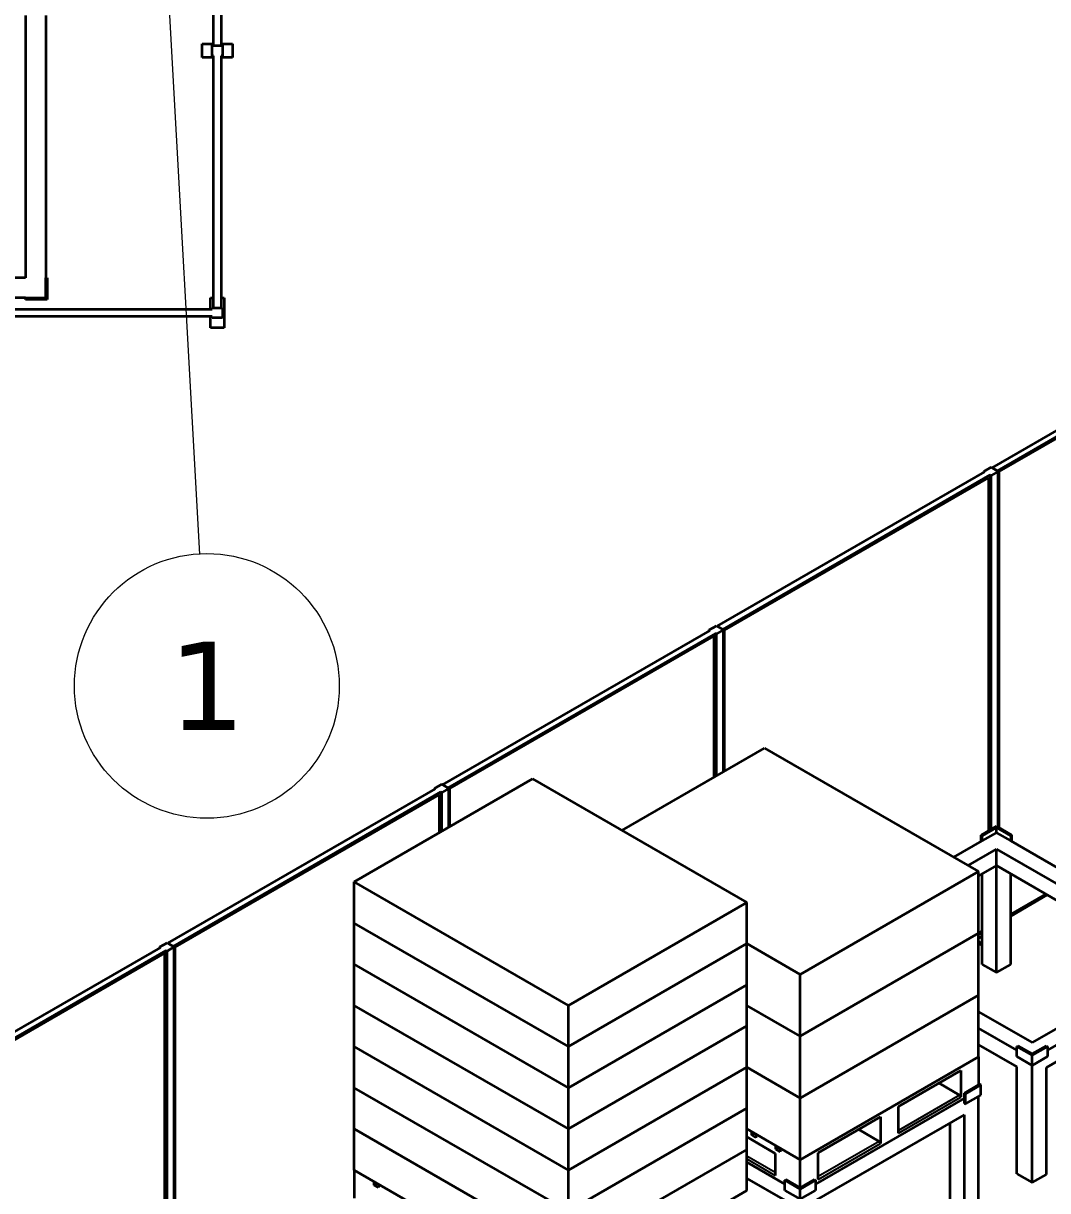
# Model space of a CAD drawing. Header units: millimetres. Extents: x 0 to 67800, y 0 to 42000.
# Drawn here: x 33888 to 37948, y 12661 to 17291 of the extents above; entities that cross this region are included whole.
import ezdxf

# ---------------------------------------------------------------- set-up
doc = ezdxf.new("R2010")
doc.units = ezdxf.units.MM
doc.header["$LTSCALE"] = 100
for name, color, linetype, lineweight in [('Symbol (ISO)', 7, 'Continuous', 18), ('Visible (ISO)', 7, 'Continuous', 35), ('Visible Narrow (ISO)', 7, 'Continuous', 25)]:
    doc.layers.add(name, color=color, linetype=linetype, lineweight=lineweight)
doc.styles.add('Label Text (ISO)', font='verdana.ttf')

# ---------------------------------------------------------------- blocks, each defined once
blk = doc.blocks.new('Balloon1')
at = {"layer": 'Symbol (ISO)'}
blk.add_line((343.025, 202.858), (345.864, 151.856), dxfattribs=at)
blk.add_circle((346.155, 146.631), 5.25, dxfattribs=at)
at = {"layer": 'Symbol (ISO)', "insert": (346.155, 146.631), "char_height": 3.5, "attachment_point": 5, "style": 'Label Text (ISO)'}
blk.add_mtext('1', dxfattribs=at)

msp = doc.modelspace()

# ---------------------------------------------------------------- linework, layer by layer
at = {"layer": 'Visible (ISO)'}
for p, q in [((34641.99, 17202.87), (34641.99, 18102.87)), ((34671.99, 18102.87), (34671.99, 17202.87)), ((33896.78, 17321.87), (33896.78, 16281.87)), ((33976.78, 17321.87), (33976.78, 16281.87)), ((34596.99, 17155.37), (34596.99, 17210.37)), ((34596.99, 17210.37), (34641.99, 17210.37)), ((34636.99, 17202.87), (34676.99, 17202.87)), ((34636.99, 17162.87), (34636.99, 17202.87)), ((34641.99, 17202.87), (34671.99, 17202.87)), ((34671.99, 17210.37), (34716.99, 17210.37)), ((34676.99, 17202.87), (34676.99, 17162.87)), ((34716.99, 17210.37), (34716.99, 17155.37)), ((34641.99, 17155.37), (34596.99, 17155.37)), ((34641.99, 17162.87), (34636.99, 17162.87)), ((34641.99, 16162.87), (34641.99, 17162.87)), ((34671.99, 17162.87), (34671.99, 16162.87)), ((34676.99, 17162.87), (34671.99, 17162.87)), ((34716.99, 17155.37), (34671.99, 17155.37)), ((33896.78, 16281.87), (33056.78, 16281.87)), ((33976.78, 16201.87), (33976.78, 16281.87)), ((33976.78, 16281.87), (33982.78, 16281.87)), ((33982.78, 16281.87), (33982.78, 16195.87)), ((33896.78, 16201.87), (33056.78, 16201.87)), ((33896.78, 16195.87), (33896.78, 16201.87)), ((33896.78, 16201.87), (33976.78, 16201.87)), ((33982.78, 16195.87), (33896.78, 16195.87)), ((34629.49, 16157.87), (34629.49, 16202.87)), ((34629.49, 16202.87), (34641.99, 16202.87)), ((34636.99, 16162.87), (34676.99, 16162.87)), ((34636.99, 16157.87), (34636.99, 16162.87)), ((34641.99, 16162.87), (34671.99, 16162.87)), ((34671.99, 16202.87), (34684.49, 16202.87)), ((34676.99, 16162.87), (34676.99, 16122.87)), ((34684.49, 16202.87), (34684.49, 16082.87)), ((33836.99, 16157.87), (34636.99, 16157.87)), ((34636.99, 16127.87), (33836.99, 16127.87)), ((34629.49, 16082.87), (34629.49, 16127.87)), ((34636.99, 16122.87), (34636.99, 16127.87)), ((34676.99, 16122.87), (34636.99, 16122.87)), ((37727.92, 15528.34), (38788.58, 16140.71)), ((38809.8, 16128.46), (37749.14, 15516.09)), ((34684.49, 16082.87), (34629.49, 16082.87)), ((36638.98, 14899.64), (37699.64, 15512.01)), ((37696.1, 15514.05), (37724.39, 15530.38)), ((37699.64, 15512.01), (37696.1, 15514.05)), ((37696.1, 15509.97), (37696.1, 15514.05)), ((37724.39, 15530.38), (37752.67, 15514.05)), ((37752.67, 15514.05), (37724.39, 15497.72)), ((37727.92, 15528.34), (37749.14, 15516.09)), ((37752.67, 14102.16), (37752.67, 15514.05)), ((37720.85, 15499.76), (36660.19, 14887.39)), ((37724.39, 15497.72), (37720.85, 15499.76)), ((37720.85, 14092.12), (37720.85, 15499.76)), ((37724.39, 14094.16), (37724.39, 15497.72)), ((35550.03, 14270.93), (36610.69, 14883.31)), ((36631.91, 14871.06), (35571.25, 14258.69)), ((36607.16, 14885.35), (36635.44, 14901.68)), ((36610.69, 14883.31), (36607.16, 14885.35)), ((36607.16, 14881.27), (36607.16, 14885.35)), ((36635.44, 14869.02), (36631.91, 14871.06)), ((36631.91, 14304.43), (36631.91, 14871.06)), ((36635.44, 14901.68), (36663.73, 14885.35)), ((36663.73, 14885.35), (36635.44, 14869.02)), ((36635.44, 14306.47), (36635.44, 14869.02)), ((36638.98, 14899.64), (36660.19, 14887.39)), ((36663.73, 14322.8), (36663.73, 14885.35)), ((36260.56, 14090.03), (36826.22, 14416.61)), ((36826.22, 14416.61), (37674.75, 13926.71)), ((35199.87, 13885.92), (35906.98, 14294.17)), ((35518.21, 14256.65), (35546.5, 14272.98)), ((35546.5, 14272.98), (35574.78, 14256.65)), ((35550.03, 14270.93), (35571.25, 14258.69)), ((35906.98, 14294.17), (36755.51, 13804.27)), ((34461.09, 13642.23), (35521.75, 14254.6)), ((35542.96, 14242.36), (34482.3, 13629.98)), ((35521.75, 14254.6), (35518.21, 14256.65)), ((35518.21, 14252.56), (35518.21, 14256.65)), ((35546.5, 14240.32), (35542.96, 14242.36)), ((35542.96, 14084.01), (35542.96, 14242.36)), ((35574.78, 14256.65), (35546.5, 14240.32)), ((35546.5, 14086.05), (35546.5, 14240.32)), ((35574.78, 14102.38), (35574.78, 14256.65)), ((37684.64, 14071.22), (37745.46, 14106.33)), ((37745.46, 14101.43), (37688.89, 14068.77)), ((37688.89, 14048.36), (37745.46, 14081.02)), ((37745.46, 14106.33), (37806.27, 14071.22)), ((37745.46, 14081.02), (37745.46, 14101.43)), ((37802.02, 14068.77), (37745.46, 14101.43)), ((37745.46, 14081.02), (37802.02, 14048.36)), ((37576.47, 13983.45), (37688.89, 14048.36)), ((37688.89, 14068.77), (37684.64, 14071.22)), ((37684.64, 14045.91), (37684.64, 14071.22)), ((37688.89, 14048.36), (37688.89, 14068.77)), ((37806.27, 14071.22), (37802.02, 14068.77)), ((37802.02, 14068.77), (37802.02, 14048.36)), ((37802.02, 14048.36), (38537.42, 13623.78)), ((37806.27, 14045.91), (37806.27, 14071.22)), ((37633.04, 13950.79), (37745.46, 14015.7)), ((37745.46, 13950.38), (37745.46, 14015.7)), ((37745.46, 14015.7), (38480.85, 13591.12)), ((37745.46, 13950.38), (37674.75, 13909.55)), ((37745.46, 13525.8), (37745.46, 13950.38)), ((38424.28, 13558.46), (37745.46, 13950.38)), ((37674.75, 13926.71), (36967.64, 13518.47)), ((37674.75, 13681.77), (37674.75, 13926.71)), ((37688.89, 13558.46), (37688.89, 13917.72)), ((37802.02, 13558.46), (37802.02, 13917.72)), ((35199.87, 13722.62), (35199.87, 13885.92)), ((36048.4, 13396.02), (35199.87, 13885.92)), ((36755.51, 13804.27), (36048.4, 13396.02)), ((36755.51, 13640.97), (36755.51, 13804.27)), ((37802.02, 13750.33), (37946.98, 13834.03)), ((36048.4, 13232.72), (35199.87, 13722.62)), ((35199.87, 13722.61), (35199.88, 13722.62)), ((35199.87, 13559.32), (35199.87, 13722.61)), ((36048.4, 13232.72), (35199.87, 13722.61)), ((37674.75, 13681.77), (36967.64, 13273.52)), ((37674.75, 13681.76), (36967.64, 13273.51)), ((37674.74, 13681.76), (37674.75, 13681.76)), ((37674.75, 13676.85), (37688.89, 13685.02)), ((37674.75, 13436.81), (37674.75, 13681.76)), ((37674.75, 13662.97), (37688.89, 13671.13)), ((33372.14, 13013.53), (34432.8, 13625.9)), ((34454.02, 13613.65), (33393.36, 13001.28)), ((34429.27, 13627.94), (34457.55, 13644.27)), ((34432.8, 13625.9), (34429.27, 13627.94)), ((34429.27, 13623.86), (34429.27, 13627.94)), ((34457.55, 13611.61), (34454.02, 13613.65)), ((34454.02, 12180.7), (34454.02, 13613.65)), ((34457.55, 13644.27), (34485.84, 13627.94)), ((34485.84, 13627.94), (34457.55, 13611.61)), ((34461.09, 13642.23), (34482.3, 13629.98)), ((34485.84, 12199.07), (34485.84, 13627.94)), ((36755.51, 13640.97), (36048.4, 13232.72)), ((36755.51, 13640.97), (36048.4, 13232.72)), ((36755.5, 13640.97), (36755.51, 13640.97)), ((36755.51, 13477.67), (36755.51, 13640.97)), ((36967.64, 13518.47), (36755.51, 13640.94)), ((37688.89, 13640.68), (37674.75, 13648.85)), ((37674.75, 13642.31), (37688.89, 13634.15)), ((34457.55, 12182.74), (34457.55, 13611.61)), ((38480.85, 13591.12), (37886.88, 13248.19)), ((36048.4, 13069.42), (35199.87, 13559.32)), ((35199.87, 13559.31), (35199.88, 13559.31)), ((35199.87, 13396.01), (35199.87, 13559.31)), ((36048.4, 13069.41), (35199.87, 13559.31)), ((37688.89, 13558.46), (37745.46, 13525.8)), ((37745.46, 13525.8), (37802.02, 13558.46)), ((38537.42, 13558.46), (37947.69, 13217.98)), ((36755.51, 13477.67), (36048.4, 13069.42)), ((36755.51, 13477.66), (36048.4, 13069.41)), ((36755.5, 13477.66), (36755.51, 13477.66)), ((36755.51, 13314.36), (36755.51, 13477.66)), ((36967.64, 13273.52), (36967.64, 13518.47)), ((37943.45, 13150.21), (38537.42, 13493.14)), ((37674.75, 13436.81), (36967.64, 13028.56)), ((37674.75, 13436.8), (36967.64, 13028.55)), ((37674.74, 13436.8), (37674.75, 13436.8)), ((37674.75, 13191.85), (37674.75, 13436.8)), ((36048.4, 12906.11), (35199.87, 13396.01)), ((35199.87, 13396), (35199.88, 13396)), ((35199.87, 13232.7), (35199.87, 13396)), ((36048.4, 12906.1), (35199.87, 13396)), ((36048.4, 13232.72), (36048.4, 13396.02)), ((36967.64, 13273.52), (36755.51, 13395.99)), ((36967.64, 13273.51), (36755.51, 13395.98)), ((37674.75, 13370.66), (37886.88, 13248.19)), ((36755.51, 13314.36), (36048.4, 12906.11)), ((36755.51, 13314.35), (36048.4, 12906.1)), ((36755.5, 13314.35), (36755.51, 13314.35)), ((36755.51, 13151.05), (36755.51, 13314.35)), ((37826.07, 13217.98), (37674.75, 13305.34)), ((36967.64, 13028.56), (36967.64, 13273.51)), ((36048.4, 12742.8), (35199.87, 13232.7)), ((35199.87, 13232.69), (35199.88, 13232.7)), ((35199.87, 13069.39), (35199.87, 13232.69)), ((36048.4, 12742.79), (35199.87, 13232.69)), ((36048.4, 13069.42), (36048.4, 13232.72)), ((37674.75, 13240.02), (37826.85, 13152.21)), ((37826.07, 13233.49), (37830.31, 13235.94)), ((37886.88, 13198.38), (37826.07, 13233.49)), ((37826.07, 13192.67), (37826.07, 13233.49)), ((37830.31, 13235.94), (37886.88, 13203.28)), ((37886.88, 13203.28), (37943.45, 13235.94)), ((37947.69, 13233.49), (37886.88, 13198.38)), ((37886.88, 13157.56), (37886.88, 13198.38)), ((37943.45, 13235.94), (37947.69, 13233.49)), ((37947.69, 13233.49), (37947.69, 13192.67)), ((36755.51, 13151.05), (36048.4, 12742.8)), ((36755.51, 13151.04), (36048.4, 12742.79)), ((36755.5, 13151.05), (36755.51, 13151.04)), ((36755.51, 12987.74), (36755.51, 13151.04)), ((36967.64, 13028.56), (36755.51, 13151.03)), ((36967.64, 13028.55), (36755.51, 13151.02)), ((37674.75, 13191.85), (36967.64, 12783.6)), ((37674.75, 13191.85), (37674.75, 13080.81)), ((37826.07, 13192.67), (37886.88, 13157.56)), ((37826.85, 12727.63), (37826.85, 13152.21)), ((37886.88, 13157.56), (37947.69, 13192.67)), ((37886.88, 12692.97), (37886.88, 13157.56)), ((37943.45, 12725.63), (37943.45, 13150.21)), ((37356.55, 12994.26), (37604.03, 13137.15)), ((37604.03, 13137.15), (37604.03, 13031.82)), ((36048.4, 12579.49), (35199.87, 13069.39)), ((35199.87, 13069.38), (35199.88, 13069.39)), ((35199.87, 12906.09), (35199.87, 13069.38)), ((36048.4, 12579.49), (35199.87, 13069.38)), ((36048.4, 12906.11), (36048.4, 13069.41)), ((37517.77, 13087.34), (37599.09, 13040.39)), ((37618.18, 13048.15), (37674.75, 13080.81)), ((37683.23, 13080.81), (37622.42, 13045.7)), ((37674.75, 13085.71), (37683.23, 13080.81)), ((37683.23, 13039.98), (37683.23, 13080.81)), ((36967.64, 12783.6), (36967.64, 13028.55)), ((37618.18, 13027.74), (37028.45, 12687.26)), ((37618.18, 13027.74), (37028.45, 12687.26)), ((37622.42, 13045.7), (37618.18, 13048.15)), ((37618.18, 13027.74), (37618.18, 13048.15)), ((37618.18, 13007.32), (37618.18, 13027.74)), ((37622.42, 13004.87), (37622.42, 13045.7)), ((37622.42, 13004.87), (37683.23, 13039.98)), ((37674.75, 12570.5), (37674.75, 13035.08)), ((36755.51, 12987.74), (36048.4, 12579.49)), ((36755.51, 12987.74), (36048.4, 12579.49)), ((36755.5, 12987.74), (36755.51, 12987.74)), ((36755.51, 12824.44), (36755.51, 12987.74)), ((37356.55, 12888.93), (37356.55, 12994.26)), ((37618.18, 13007.32), (37622.42, 13004.87)), ((37024.21, 12619.49), (37618.18, 12962.42)), ((37038.35, 12810.55), (37285.84, 12953.43)), ((37285.84, 12953.43), (37285.84, 12848.11)), ((37561.61, 12570.5), (37561.61, 12929.76)), ((37618.18, 12537.84), (37618.18, 12962.42)), ((36048.4, 12416.19), (35199.87, 12906.09)), ((35199.87, 12906.08), (35199.88, 12906.08)), ((35199.87, 12742.78), (35199.87, 12906.08)), ((36048.4, 12416.18), (35199.87, 12906.08)), ((36048.4, 12742.8), (36048.4, 12906.1)), ((36967.64, 12783.6), (36755.51, 12906.08)), ((36755.51, 12874.23), (36868.64, 12808.91)), ((36775.31, 12880.77), (36775.31, 12894.65)), ((36775.31, 12880.77), (36787.33, 12887.71)), ((36792.28, 12870.97), (36775.31, 12880.77)), ((36792.28, 12884.85), (36792.28, 12870.97)), ((37199.57, 12903.63), (37280.89, 12856.68)), ((36871.47, 12825.24), (36871.47, 12839.12)), ((36871.47, 12825.24), (36883.49, 12832.18)), ((36888.44, 12815.45), (36871.47, 12825.24)), ((36888.44, 12829.33), (36888.44, 12815.45)), ((36755.51, 12824.44), (36048.4, 12416.19)), ((36755.51, 12824.43), (36048.4, 12416.18)), ((36755.5, 12824.43), (36755.51, 12824.43)), ((36755.51, 12661.13), (36755.51, 12824.43)), ((36868.64, 12808.91), (36868.64, 12721.55)), ((36967.64, 12672.56), (36967.64, 12783.6)), ((37038.35, 12705.22), (37038.35, 12810.55)), ((35199.87, 12742.78), (35199.87, 12631.73)), ((36048.4, 12252.88), (35199.87, 12742.78)), ((36048.4, 12579.49), (36048.4, 12742.79)), ((36906.83, 12687.26), (36755.51, 12774.62)), ((36906.83, 12687.26), (36755.51, 12774.62)), ((35279.07, 12683.17), (35279.07, 12697.05)), ((35279.07, 12683.17), (35291.09, 12690.11)), ((35296.04, 12687.26), (35296.04, 12673.38)), ((36755.51, 12709.3), (36907.61, 12621.49)), ((36906.83, 12702.77), (36911.07, 12705.22)), ((36967.64, 12667.66), (36906.83, 12702.77)), ((36906.83, 12661.94), (36906.83, 12702.77)), ((36911.07, 12705.22), (36967.64, 12672.56)), ((36967.64, 12672.56), (37024.21, 12705.22)), ((37028.45, 12702.77), (36967.64, 12667.66)), ((37024.21, 12705.22), (37028.45, 12702.77)), ((37028.45, 12702.77), (37028.45, 12661.94)), ((37826.85, 12727.63), (37886.88, 12692.97)), ((37886.88, 12692.97), (37943.45, 12725.63)), ((35296.04, 12673.38), (35279.07, 12683.17)), ((36755.51, 12661.13), (36048.4, 12252.88)), ((36906.83, 12661.94), (36967.64, 12626.84)), ((36967.64, 12626.84), (36967.64, 12667.66)), ((36967.64, 12626.84), (37028.45, 12661.94))]:
    msp.add_line(p, q, dxfattribs=at)
for centre in [(37599.09, 13034.68), (37280.89, 12850.96)]:
    msp.add_ellipse(centre, major_axis=(3.5, -6.06), ratio=0.5773503, start_param=0.7853982, end_param=2.3561945, dxfattribs=at)
at = {"layer": 'Visible Narrow (ISO)'}
for p, q in [((38802.72, 16116.22), (37756.21, 15512.01)), ((37756.21, 15512.01), (37756.21, 14100.12)), ((37713.78, 15487.51), (36667.26, 14883.31)), ((37713.78, 14088.04), (37713.78, 15487.51)), ((36667.26, 14883.31), (36667.26, 14324.84)), ((36624.84, 14858.81), (35578.32, 14254.6)), ((36624.84, 14300.35), (36624.84, 14858.81)), ((35535.89, 14230.11), (34489.37, 13625.9)), ((35535.89, 14079.92), (35535.89, 14230.11)), ((35578.32, 14254.6), (35578.32, 14104.42)), ((37802.02, 13758.5), (37939.91, 13838.11)), ((37674.75, 13685.02), (37688.89, 13693.18)), ((34489.37, 13625.9), (34489.37, 12201.12)), ((34446.95, 13601.41), (33400.43, 12997.2)), ((34446.95, 12176.62), (34446.95, 13601.41)), ((37599.09, 13040.39), (37356.55, 12900.36)), ((37356.55, 12888.93), (37604.03, 13031.82)), ((37280.89, 12856.68), (37038.35, 12716.65)), ((37038.35, 12705.22), (37285.84, 12848.11)), ((36868.64, 12732.98), (36755.51, 12798.3)), ((36755.51, 12786.87), (36868.64, 12721.55))]:
    msp.add_line(p, q, dxfattribs=at)

# ---------------------------------------------------------------- block references
at = {"layer": 'Symbol (ISO)', "xscale": 100, "yscale": 100, "zscale": 100}
msp.add_blockref('Balloon1', (0, 0), dxfattribs=at)

doc.saveas('drawing.dxf')
